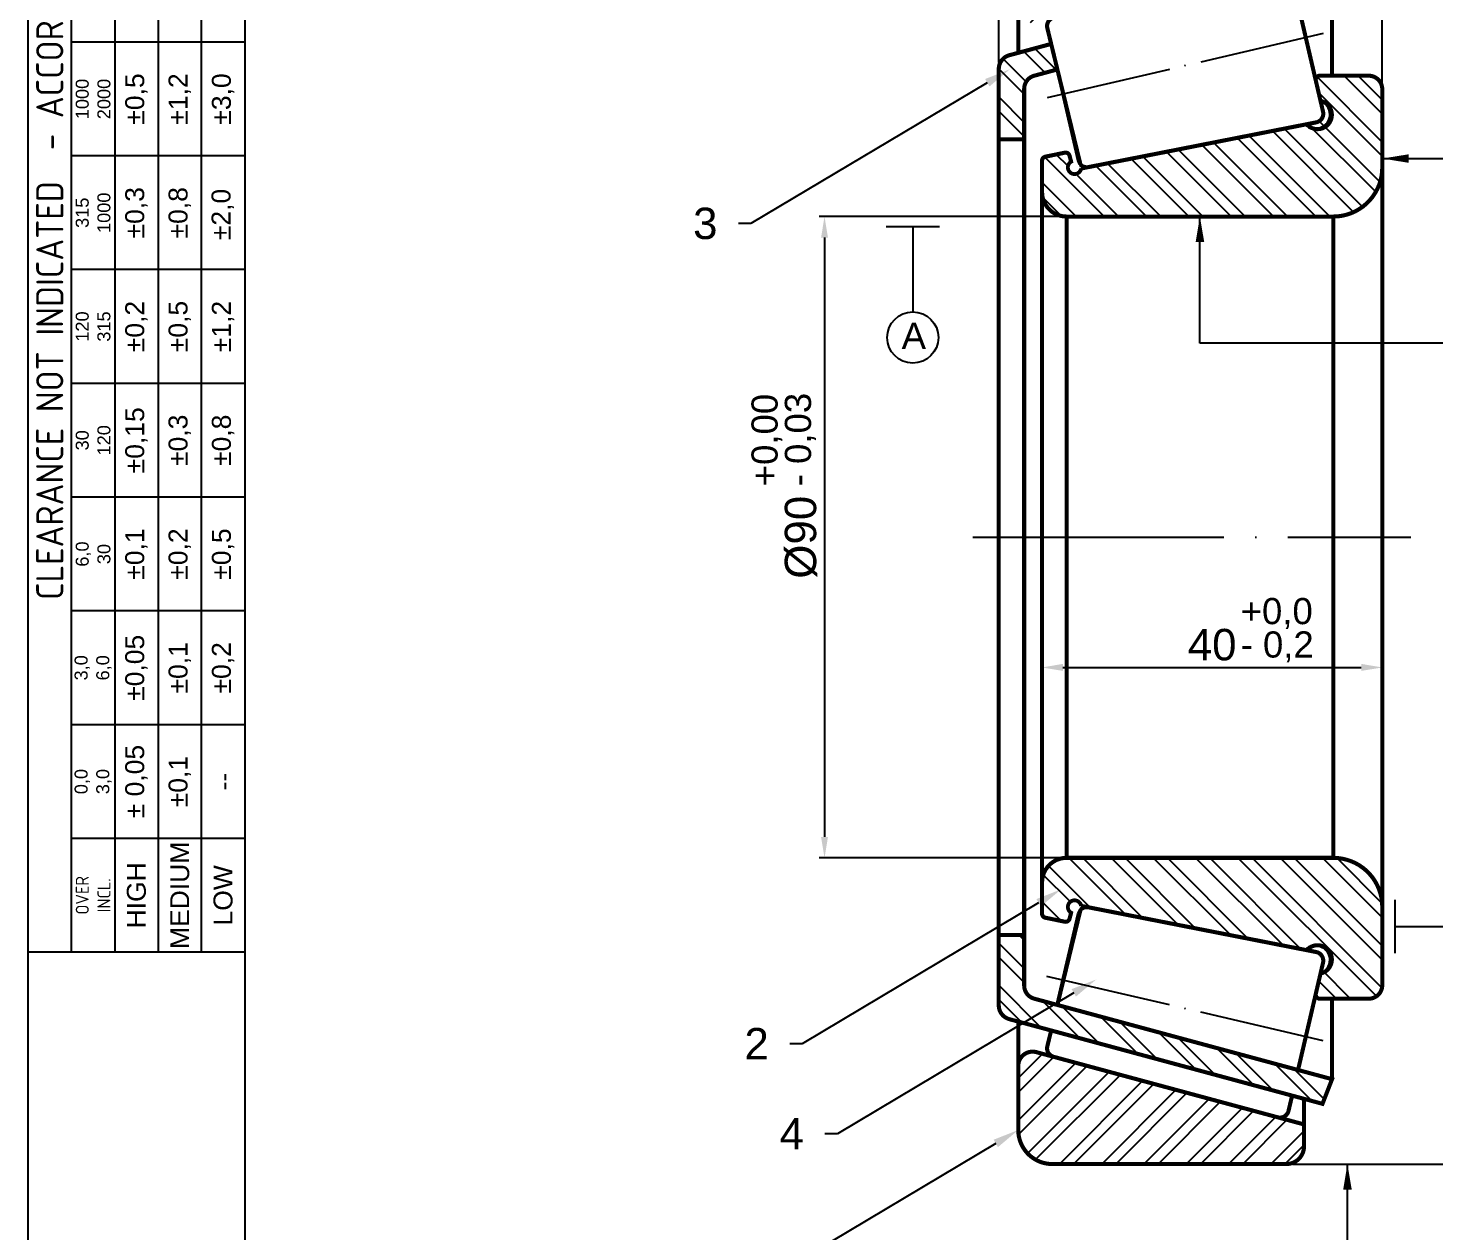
# Model space of a CAD drawing. Header units: millimetres. Extents: x 4980 to 5188, y 1170 to 1461.
# Drawn here: x 4980.2 to 5114.6, y 1285.8 to 1400.7 of the extents above; entities that cross this region are included whole.
import ezdxf
from ezdxf import colors
from ezdxf.entities.mleader import LeaderData, LeaderLine
from ezdxf.math import Vec2, Vec3

# ---------------------------------------------------------------- set-up
doc = ezdxf.new("R2010")
doc.units = ezdxf.units.MM
doc.linetypes.add('ACAD_ISO04W100', pattern=[30, 24, -3, 0, -3])
for name, color, linetype, lineweight in [('AM_0', 7, 'Continuous', 40), ('AM_4', 1, 'ACAD_ISO04W100', 25), ('AM_5', 1, 'Continuous', 25)]:
    doc.layers.add(name, color=color, linetype=linetype, lineweight=lineweight)
doc.styles.get("Standard").update_dxf_attribs({"font": 'arial.ttf'})
doc.dimstyles.new('ISO-25', dxfattribs={"dimtxt": 3, "dimasz": 2, "dimexe": 0.5, "dimexo": 0.625, "dimtad": 1, "dimtxsty": 'Standard', "dimcen": 2, "dimadec": 0, "dimazin": 0, "dimtfac": 1, "dimtmove": 0, "dimatfit": 3, "dimfxl": 1, "dimarcsym": 0})

# ---------------------------------------------------------------- blocks, each defined once
blk = doc.blocks.new('*D12')
at = {"layer": 'AM_5', "color": 0, "lineweight": -2, "ltscale": 0.25, "transparency": 16777216}
for p, q in [((5101.06, 1411.99), (5156.53, 1411.99)), ((5156.03, 1409.99), (5156.03, 1294.23)), ((5101.06, 1292.23), (5156.53, 1292.23))]:
    blk.add_line(p, q, dxfattribs=at)
at = {"layer": 'AM_5', "color": 0, "ltscale": 0.25, "transparency": 16777216}
for points in [[(5155.7, 1409.99), (5156.36, 1409.99), (5156.03, 1411.99)], [(5155.7, 1294.23), (5156.36, 1294.23), (5156.03, 1292.23)]]:
    blk.add_solid(points, dxfattribs=at)
at = {"layer": 'Defpoints', "color": 0, "ltscale": 0.25, "transparency": 16777216}
for p in [(5100.44, 1411.99), (5100.44, 1292.23), (5156.03, 1292.23)]:
    blk.add_point(p, dxfattribs=at)
at = {"layer": 'AM_5', "color": 0, "ltscale": 0.25, "transparency": 16777216, "insert": (5153.79, 1352.11), "char_height": 3, "attachment_point": 5, "rotation": 90}
blk.add_mtext('%%C160', dxfattribs=at)
blk = doc.blocks.new('*D13')
at = {"layer": 'AM_5', "color": 0, "lineweight": -2, "ltscale": 0.25, "transparency": 16777216}
for p, q in [((5078.82, 1382.74), (5055.82, 1382.74)), ((5056.32, 1380.74), (5056.32, 1323.48)), ((5078.82, 1321.48), (5055.82, 1321.48))]:
    blk.add_line(p, q, dxfattribs=at)
at = {"layer": 'AM_5', "color": 0, "ltscale": 0.25, "transparency": 16777216}
for points in [[(5055.99, 1380.74), (5056.65, 1380.74), (5056.32, 1382.74)], [(5055.99, 1323.48), (5056.65, 1323.48), (5056.32, 1321.48)]]:
    blk.add_solid(points, dxfattribs=at)
at = {"layer": 'Defpoints', "color": 0, "ltscale": 0.25, "transparency": 16777216}
for p in [(5079.44, 1382.74), (5056.32, 1321.48), (5079.44, 1321.48)]:
    blk.add_point(p, dxfattribs=at)
at = {"layer": 'AM_5', "color": 0, "ltscale": 0.25, "transparency": 16777216, "insert": (5054.08, 1352.11), "char_height": 3, "attachment_point": 5, "rotation": 90}
blk.add_mtext('%%C90', dxfattribs=at)
blk = doc.blocks.new('*D15')
at = {"layer": 'AM_5', "color": 0, "lineweight": -2, "ltscale": 0.25, "transparency": 16777216}
for p, q in [((5072.97, 1397.46), (5072.97, 1434.26)), ((5109.6, 1395.52), (5109.6, 1434.26)), ((5074.97, 1433.76), (5107.6, 1433.76))]:
    blk.add_line(p, q, dxfattribs=at)
at = {"layer": 'AM_5', "color": 0, "ltscale": 0.25, "transparency": 16777216}
for points in [[(5074.97, 1434.09), (5074.97, 1433.43), (5072.97, 1433.76)], [(5107.6, 1434.09), (5107.6, 1433.43), (5109.6, 1433.76)]]:
    blk.add_solid(points, dxfattribs=at)
at = {"layer": 'Defpoints', "color": 0, "ltscale": 0.25, "transparency": 16777216}
for p in [(5109.6, 1433.76), (5072.97, 1396.83), (5109.6, 1394.9)]:
    blk.add_point(p, dxfattribs=at)
at = {"layer": 'AM_5', "color": 0, "ltscale": 0.25, "transparency": 16777216, "insert": (5091.29, 1436.19), "char_height": 3, "attachment_point": 5}
blk.add_mtext('42,5', dxfattribs=at)
blk = doc.blocks.new('*D16')
at = {"layer": 'AM_5', "color": 0, "lineweight": -2, "ltscale": 0.25, "transparency": 16777216}
for p, q in [((5077.1, 1340.3), (5077.1, 1340.17)), ((5109.6, 1340.3), (5109.6, 1340.17)), ((5079.1, 1339.67), (5107.6, 1339.67))]:
    blk.add_line(p, q, dxfattribs=at)
at = {"layer": 'AM_5', "color": 0, "ltscale": 0.25, "transparency": 16777216}
for points in [[(5079.1, 1340.01), (5079.1, 1339.34), (5077.1, 1339.67)], [(5107.6, 1340.01), (5107.6, 1339.34), (5109.6, 1339.67)]]:
    blk.add_solid(points, dxfattribs=at)
at = {"layer": 'Defpoints', "color": 0, "ltscale": 0.25, "transparency": 16777216}
for p in [(5077.1, 1339.67), (5109.6, 1339.67), (5109.6, 1339.67)]:
    blk.add_point(p, dxfattribs=at)
at = {"layer": 'AM_5', "color": 0, "ltscale": 0.25, "transparency": 16777216, "insert": (5093.35, 1341.83), "char_height": 3, "attachment_point": 5}
blk.add_mtext('40', dxfattribs=at)

msp = doc.modelspace()

# ---------------------------------------------------------------- hatches: boundary and pattern name
at = {"layer": 'AM_5', "ltscale": 0.25}
h = msp.add_hatch(dxfattribs=at)
h.set_pattern_fill('ANSI32', color=256, scale=0.3)
h.paths.add_polyline_path([(5098.624, 1407.261), (5102.129, 1408.208), (5102.129, 1410.303, 0.4142136), (5100.439, 1411.993), (5078.079, 1411.993, 0.4142136), (5074.829, 1408.743), (5074.829, 1402.624, 0.493739), (5076.554, 1401.303)])
h.paths.add_polyline_path([(5076.554, 1302.922, 0.493739), (5074.829, 1301.601), (5074.829, 1295.482, 0.4142136), (5078.079, 1292.232), (5100.439, 1292.232, 0.4142136), (5102.129, 1293.922), (5102.129, 1296.017)])
h = msp.add_hatch(dxfattribs=at)
h.set_pattern_fill('ANSI32', color=256, scale=0.3, angle=90)
h.paths.add_polyline_path([(5076.356, 1396.197), (5078.528, 1396.784), (5077.958, 1399.23), (5073.978, 1398.154, 0.3388469), (5072.967, 1396.833), (5072.967, 1390.122), (5075.395, 1390.122), (5075.395, 1394.942, -0.3388469)])
h.paths.add_polyline_path([(5103.893, 1406.24), (5100.989, 1405.455), (5101.558, 1403.009), (5104.807, 1403.887)])
h.paths.add_polyline_path([(5076.356, 1308.028, -0.3388469), (5075.395, 1309.283), (5075.395, 1314.103), (5072.967, 1314.103), (5072.967, 1307.392, 0.3388469), (5073.978, 1306.071), (5103.893, 1297.985), (5104.807, 1300.338)])
h = msp.add_hatch(dxfattribs=at)
h.set_pattern_fill('ANSI32', color=256, scale=0.3, angle=90)
h.paths.add_polyline_path([(5080.823, 1387.328), (5081.535, 1387.468, -0.2495658), (5080.775, 1387.699, -0.1403126), (5080.549, 1388.106), (5077.606, 1400.742), (5080.775, 1387.699, 0.2495658), (5081.535, 1387.468), (5103.285, 1391.739, 0.4244748), (5103.945, 1392.76), (5103.71, 1393.771), (5103.256, 1395.719, -0.4829313), (5103.636, 1396.198), (5108.304, 1396.198, -0.4142136), (5109.604, 1394.898), (5109.604, 1387.423, -0.4142136), (5104.924, 1382.743), (5079.444, 1382.743, -0.4142136), (5077.104, 1385.083), (5077.104, 1388.08, -0.3559429), (5077.415, 1388.462), (5079.271, 1388.844, -0.3970828), (5079.726, 1388.563), (5079.884, 1387.975, 1.5555425)])
h.paths.add_polyline_path([(5079.884, 1316.25), (5079.726, 1315.662, -0.3970828), (5079.271, 1315.381), (5077.415, 1315.763, -0.3559429), (5077.104, 1316.145), (5077.104, 1319.142, -0.4142136), (5079.444, 1321.482), (5104.924, 1321.482, -0.4142136), (5109.604, 1316.802), (5109.604, 1309.327, -0.4142136), (5108.304, 1308.027), (5103.636, 1308.027, -0.4829313), (5103.256, 1308.506), (5103.945, 1311.465, 0.4244748), (5103.285, 1312.486), (5081.535, 1316.757, 0.2495658), (5080.775, 1316.526, -0.1025717), (5080.624, 1316.321, -0.3315544), (5081.535, 1316.757), (5080.823, 1316.896, 1.5555425)])

# ---------------------------------------------------------------- linework, layer by layer
at = {"color": 135, "lineweight": 25}
for p, q in [((4980.238, 1170.156), (4980.238, 1460.987)), ((4984.378, 1312.466), (4984.378, 1455.812)), ((4988.518, 1455.812), (4988.518, 1312.466)), ((4992.658, 1455.812), (4992.658, 1312.466)), ((4996.798, 1312.466), (4996.798, 1455.812)), ((5000.938, 1399.405), (4984.378, 1399.405)), ((5000.938, 1388.538), (4984.378, 1388.538)), ((5000.938, 1377.67), (4984.378, 1377.67)), ((5000.938, 1366.803), (4984.378, 1366.803)), ((5000.938, 1355.936), (4984.378, 1355.936)), ((5000.938, 1345.068), (4984.378, 1345.068)), ((5000.938, 1334.201), (4984.378, 1334.201)), ((5000.938, 1323.334), (4984.378, 1323.334))]:
    msp.add_line(p, q, dxfattribs=at)
msp.add_line((5000.938, 1455.812), (5000.938, 1175.331))
msp.add_lwpolyline([(5000.938, 1455.812), (5000.938, 1312.466), (4980.238, 1312.466), (4980.238, 1455.812)], close=True, dxfattribs=at)
at = {"layer": 'AM_0'}
for p, q in [((5074.829, 1408.743), (5074.829, 1398.384)), ((5103.945, 1392.76), (5100.651, 1406.903)), ((5077.606, 1400.742), (5080.549, 1388.106)), ((5077.958, 1399.23), (5073.978, 1398.154)), ((5102.298, 1399.831), (5102.298, 1399.831)), ((5072.967, 1396.833), (5072.967, 1352.112)), ((5078.528, 1396.784), (5076.356, 1396.197)), ((5108.304, 1396.198), (5103.636, 1396.198)), ((5075.395, 1394.942), (5075.395, 1352.112)), ((5109.604, 1352.112), (5109.604, 1394.898)), ((5080.823, 1387.328), (5103.285, 1391.739)), ((5072.967, 1390.122), (5075.395, 1390.122)), ((5077.415, 1388.462), (5079.271, 1388.844)), ((5079.884, 1387.975), (5079.726, 1388.563)), ((5077.104, 1352.112), (5077.104, 1388.08)), ((5077.104, 1352.112), (5077.104, 1382.743)), ((5079.444, 1382.743), (5104.924, 1382.743)), ((5072.967, 1307.392), (5072.967, 1352.112)), ((5075.395, 1309.283), (5075.395, 1352.112)), ((5077.104, 1352.112), (5077.104, 1316.145)), ((5077.104, 1352.112), (5077.104, 1321.482)), ((5109.604, 1352.112), (5109.604, 1309.327)), ((5077.415, 1315.763), (5079.271, 1315.381)), ((5078.528, 1307.441), (5080.549, 1316.119)), ((5079.884, 1316.25), (5079.726, 1315.662)), ((5080.823, 1316.896), (5103.285, 1312.486)), ((5072.967, 1314.103), (5075.395, 1314.103)), ((5103.945, 1311.465), (5101.558, 1301.216)), ((5104.807, 1300.338), (5076.356, 1308.028)), ((5108.304, 1308.027), (5103.636, 1308.027)), ((5103.893, 1297.985), (5073.978, 1306.071)), ((5074.829, 1295.482), (5074.829, 1305.841)), ((5077.606, 1303.483), (5077.958, 1304.995)), ((5102.298, 1304.393), (5102.298, 1304.393)), ((5076.554, 1302.922), (5102.129, 1296.017)), ((5103.893, 1297.985), (5104.807, 1300.338)), ((5100.989, 1298.77), (5100.651, 1297.322)), ((5102.129, 1296.017), (5102.129, 1293.922)), ((5100.439, 1292.232), (5078.079, 1292.232))]:
    msp.add_line(p, q, dxfattribs=at)
for points, const_width in [([(5074.829, 1398.384), (5074.829, 1408.743, -0.4142136), (5078.079, 1411.993), (5100.439, 1411.993, -0.4142136), (5102.129, 1410.303), (5102.129, 1408.208), (5099.608, 1407.527)], 0.39), ([(5098.624, 1407.261), (5099.608, 1407.527, -0.4244748), (5100.651, 1406.903), (5103.121, 1396.297)], 0.39), ([(5103.71, 1393.771), (5103.945, 1392.76, -0.4244748), (5103.285, 1391.739), (5081.535, 1387.468, -0.2495658), (5080.775, 1387.699), (5077.606, 1400.742, -0.4095836), (5078.209, 1401.749, 0.6688328)], 0.39), ([(5072.967, 1352.112), (5072.967, 1396.833, -0.3388469), (5073.978, 1398.154), (5077.958, 1399.23)], 0.39), ([(5078.528, 1396.784), (5076.356, 1396.197, 0.3388469), (5075.395, 1394.942), (5075.395, 1352.112)], 0.39), ([(5103.71, 1393.771), (5103.256, 1395.719, -0.4829313), (5103.636, 1396.198), (5108.304, 1396.198, -0.4142136), (5109.604, 1394.898), (5109.604, 1387.423, -0.4142136), (5104.924, 1382.743), (5079.444, 1382.743, -0.4142136), (5077.104, 1385.083, 0)], 0.39), ([(5103.705, 1393.791, -0.9006849), (5103.422, 1391.091, -0.2178584), (5102.389, 1391.563, -0.2178584)], 0.39), ([(5077.104, 1385.083), (5077.104, 1388.08, -0.3559429), (5077.415, 1388.462), (5079.271, 1388.844, -0.3970828), (5079.726, 1388.563), (5079.884, 1387.975)], 0.39), ([(5080.832, 1387.323, -0.3623245), (5080.206, 1386.8, -0.8874862), (5080.055, 1388.056, -0.8874862)], 0.364), ([(5072.967, 1352.112), (5072.967, 1307.392, 0.3388469), (5073.978, 1306.071), (5103.893, 1297.985), (5104.807, 1300.338), (5076.356, 1308.028, -0.3388469), (5075.395, 1309.283), (5075.395, 1352.112)], 0.39), ([(5103.71, 1310.454), (5103.256, 1308.506, 0.4829313), (5103.636, 1308.027), (5108.304, 1308.027, 0.4142136), (5109.604, 1309.327), (5109.604, 1316.802, 0.4142136), (5104.924, 1321.482), (5079.444, 1321.482, 0.4142136), (5077.104, 1319.142, 0)], 0.39), ([(5077.104, 1319.142), (5077.104, 1316.145, 0.3559429), (5077.415, 1315.763), (5079.271, 1315.381, 0.3970828), (5079.726, 1315.662), (5079.884, 1316.25)], 0.39), ([(5080.832, 1316.902, 0.3623245), (5080.206, 1317.424, 0.8874862), (5080.055, 1316.168, 0.8874862)], 0.364), ([(5103.71, 1310.454), (5103.945, 1311.465, 0.4244748), (5103.285, 1312.486), (5081.535, 1316.757, 0.2495658), (5080.775, 1316.526), (5078.565, 1307.431)], 0.39), ([(5103.705, 1310.434, 0.9006849), (5103.422, 1313.134, 0.2178584), (5102.389, 1312.662, 0.2178584)], 0.39), ([(5074.829, 1305.841), (5074.829, 1295.482, 0.4142136), (5078.079, 1292.232), (5100.439, 1292.232, 0.4142136), (5102.129, 1293.922), (5102.129, 1296.017), (5099.608, 1296.698)], 0.39), ([(5077.973, 1304.991), (5077.606, 1303.483, 0.4095836), (5078.209, 1302.475)], 0.39), ([(5098.624, 1296.963), (5076.554, 1302.922, 0.493739), (5074.829, 1301.601)], 0.39), ([(5098.624, 1296.963), (5099.608, 1296.698, 0.4244748), (5100.651, 1297.322), (5100.989, 1298.77)], 0.39)]:
    msp.add_lwpolyline(points, format="xyb", dxfattribs=dict(at, const_width=const_width))
at = {"layer": 'AM_0', "const_width": 0.39}
for points in [[(5104.807, 1403.887), (5104.807, 1396.198)], [(5103.121, 1396.297), (5103.256, 1395.719)], [(5072.967, 1390.122), (5075.395, 1390.122)], [(5081.535, 1387.468), (5080.823, 1387.328)], [(5109.604, 1387.423), (5109.604, 1352.112)], [(5077.104, 1385.083), (5077.104, 1352.112)], [(5079.444, 1382.743), (5079.444, 1321.482)], [(5104.924, 1382.743), (5104.924, 1352.112)], [(5077.104, 1319.142), (5077.104, 1352.112)], [(5104.924, 1321.482), (5104.924, 1352.112)], [(5109.604, 1316.802), (5109.604, 1352.112)], [(5081.535, 1316.757), (5080.823, 1316.896)], [(5072.967, 1314.103), (5075.395, 1314.103)], [(5101.558, 1301.216), (5103.121, 1307.928)], [(5103.121, 1307.928), (5103.256, 1308.506)], [(5104.807, 1300.338), (5104.807, 1308.027)], [(5102.129, 1296.017), (5102.129, 1298.416)]]:
    msp.add_lwpolyline(points, dxfattribs=at)
at = {"layer": 'AM_0'}
for centre, radius, start, end in [((5074.335, 1396.833), 1.369, 105.12483, 180), ((5076.695, 1394.942), 1.3, 105.12483, 180), ((5103.636, 1395.808), 0.39, 90, 193.1094), ((5108.304, 1394.898), 1.3, 0, 90), ((5103.256, 1392.48), 1.369, 223.46581, 70.63249), ((5103.122, 1392.568), 0.845, 281.1094, 13.1094), ((5077.494, 1388.08), 0.39, 101.6287, 180), ((5079.349, 1388.462), 0.39, 15, 101.6287), ((5080.206, 1387.437), 0.627, 120.91692, 349.97514), ((5081.372, 1388.297), 0.845, 193.1094, 281.1094), ((5080.206, 1387.437), 0.627, 24.68452, 48.11031), ((5104.924, 1387.423), 4.68, 270, 0), ((5079.444, 1385.083), 2.34, 180, 270), ((5079.444, 1319.142), 2.34, 90, 180), ((5104.924, 1316.802), 4.68, 0, 90), ((5080.206, 1316.787), 0.627, 10.02486, 239.08308), ((5077.494, 1316.145), 0.39, 180, 258.3713), ((5081.372, 1315.927), 0.845, 78.8906, 166.8906), ((5080.206, 1316.787), 0.627, 311.88969, 335.31548), ((5079.349, 1315.763), 0.39, 258.3713, 345), ((5103.256, 1311.745), 1.369, 289.36751, 136.53419), ((5103.122, 1311.657), 0.845, 346.8906, 78.8906), ((5076.695, 1309.283), 1.3, 180, 254.87517), ((5108.304, 1309.327), 1.3, 270, 0), ((5103.636, 1308.417), 0.39, 166.8906, 270), ((5074.335, 1307.392), 1.369, 180, 254.87517), ((5076.197, 1301.601), 1.369, 74.8906, 180), ((5078.429, 1303.291), 0.845, 166.8906, 254.8906), ((5099.828, 1297.513), 0.845, 254.8906, 346.8906), ((5078.079, 1295.482), 3.25, 180, 270), ((5100.439, 1293.922), 1.69, 270, 0)]:
    msp.add_arc(centre, radius, start, end, dxfattribs=at)
at = {"layer": 'AM_4', "ltscale": 0.5}
for p, q in [((5103.968, 1400.22), (5077.44, 1394.042)), ((5103.968, 1304.005), (5077.44, 1310.182))]:
    msp.add_line(p, q, dxfattribs=at)
at = {"layer": 'AM_4'}
msp.add_line((5070.475, 1352.112), (5112.341, 1352.112), dxfattribs=at)
at = {"layer": 'AM_5'}
for p, q in [((5109.604, 1388.284), (5145.403, 1388.284)), ((5092.184, 1370.654), (5092.184, 1382.743)), ((5132.885, 1370.654), (5092.184, 1370.654)), ((5106.277, 1270.515), (5106.277, 1292.232))]:
    msp.add_line(p, q, dxfattribs=at)
at = {"layer": 'AM_5', "ltscale": 0.25}
for p, q in [((5062.208, 1381.797), (5067.295, 1381.797)), ((5064.751, 1381.797), (5064.751, 1373.629)), ((5110.806, 1317.466), (5110.806, 1312.379)), ((5110.806, 1314.923), (5118.974, 1314.923))]:
    msp.add_line(p, q, dxfattribs=at)
at = {"layer": 'AM_5'}
for points in [[(5109.604, 1388.284, 0, 0.819, 0), (5112.139, 1388.284, 0.819, 0.819, 0)], [(5092.184, 1382.743, 0, 0.819, 0), (5092.184, 1380.305, 0.819, 0.819, 0)], [(5106.277, 1292.232, 0, 0.819, 0), (5106.277, 1289.795, 0.819, 0.819, 0)]]:
    msp.add_lwpolyline(points, format="xyseb", dxfattribs=at)
at = {"layer": 'AM_5', "ltscale": 0.25}
msp.add_circle((5064.751, 1371.186), 2.443, dxfattribs=at)

# ---------------------------------------------------------------- texts
at = {"color": 135, "lineweight": 25, "attachment_point": 5, "rotation": 90}
for s, insert, char_height, width in [('{\\Fisocp.shx|c0;CLEARANCE NOT INDICATED  - ACCORDING DIN 7168}', (4982.308, 1384.139), 2.58746, 143.34551), ('±0,5', (4990.588, 1393.971), 1.8112, 10.86735), ('±3,0', (4998.868, 1393.971), 1.8112, 10.86735), ('1000\\P2000', (4986.448, 1393.971), 1.242, 10.86735), ('±1,2', (4994.728, 1393.971), 1.8112, 10.86735), ('315\\P1000', (4986.448, 1383.104), 1.242, 10.86735), ('±0,3', (4990.588, 1383.104), 1.8112, 10.86735), ('±0,8', (4994.728, 1383.104), 1.8112, 10.86735), ('±2,0', (4998.834, 1382.941), 1.8112, 10.86735), ('120\\P315', (4986.448, 1372.237), 1.242, 10.86735), ('±0,2', (4990.588, 1372.237), 1.8112, 10.86735), ('±0,5', (4994.728, 1372.237), 1.8112, 10.86735), ('±1,2', (4998.868, 1372.237), 1.8112, 10.86735), ('±0,15', (4990.588, 1361.369), 1.8112, 10.86735), ('30\\P120', (4986.448, 1361.369), 1.242, 10.86735), ('±0,3', (4994.728, 1361.369), 1.8112, 10.86735), ('±0,8', (4998.868, 1361.369), 1.8112, 10.86735), ('±0,1', (4990.588, 1350.502), 1.8112, 10.86735), ('±0,2', (4994.728, 1350.502), 1.8112, 10.86735), ('±0,5', (4998.868, 1350.502), 1.8112, 10.86735), ('6,0\\P30', (4986.448, 1350.502), 1.242, 10.86735), ('±0,05', (4990.588, 1339.635), 1.8112, 10.86735), ('±0,1', (4994.728, 1339.635), 1.8112, 10.86735), ('±0,2', (4998.868, 1339.635), 1.8112, 10.86735), ('3,0\\P6,0', (4986.448, 1339.635), 1.242, 10.86735), ('± 0,05', (4990.588, 1328.767), 1.8112, 10.86735), ('\\pt4.79529;±0,1', (4994.728, 1328.767), 1.81122, 10.86735), ('0,0\\P3,0', (4986.448, 1328.767), 1.242, 10.86735), ('--', (4998.868, 1328.767), 1.8112, 10.86735), ('MEDIUM', (4994.728, 1317.9), 1.8112, 10.86735), ('HIGH', (4990.588, 1317.9), 1.8112, 10.86735), ('LOW', (4998.868, 1317.9), 1.8112, 10.86735), ('{\\Fisocp.shx|c0;OVER\\PINCL.}', (4986.448, 1317.9), 1.24198, 10.86735)]:
    msp.add_mtext(s, dxfattribs=dict(at, insert=insert, char_height=char_height, width=width))
at = {"layer": 'AM_5', "ltscale": 0.25, "char_height": 2.5, "attachment_point": 1}
for s, width, insert in [('A', 10.30258, (5063.687, 1372.601)), ('+0,0', 58.91688, (5096.072, 1346.304)), ('- 0,2', 58.91688, (5096.072, 1343.114))]:
    msp.add_mtext_dynamic_manual_height_columns(s, width=width, gutter_width=12.5, heights=[0], dxfattribs=dict(at, insert=insert))
at = {"layer": 'AM_5', "ltscale": 0.25, "char_height": 2.5, "attachment_point": 1, "rotation": 90}
for s, insert in [('+0,00', (5049.34, 1356.975)), ('- 0,03', (5052.53, 1356.975))]:
    msp.add_mtext_dynamic_manual_height_columns(s, width=58.91688, gutter_width=12.5, heights=[0], dxfattribs=dict(at, insert=insert))

# ---------------------------------------------------------------- dimensions: what is measured, and where the dimension line sits
at = {"layer": 'AM_5', "ltscale": 0.25}
for base, p1, p2, text, picture, middle in [((5109.604, 1433.76), (5072.967, 1396.833), (5109.604, 1394.898), '42,5', '*D15', (5091.285, 1436.188)), ((5109.604, 1339.674), (5077.104, 1339.674), (5109.604, 1339.674), '40', '*D16', (5093.354, 1341.831))]:
    dim = msp.add_linear_dim(base=base, p1=p1, p2=p2, text=text, dimstyle='ISO-25', dxfattribs=at)
    dim.commit()
    dim.dimension.update_dxf_attribs({"geometry": picture, "text_midpoint": middle})
for base, p1, p2, text, picture, middle in [((5156.031, 1292.232), (5100.439, 1411.993), (5100.439, 1292.232), '%%C160', '*D12', (5153.79, 1352.112)), ((5056.32, 1321.482), (5079.444, 1382.743), (5079.444, 1321.482), '%%C90', '*D13', (5054.08, 1352.112))]:
    dim = msp.add_linear_dim(base=base, p1=p1, p2=p2, angle=90, text=text, dimstyle='ISO-25', dxfattribs=at)
    dim.commit()
    dim.dimension.update_dxf_attribs({"geometry": picture, "text_midpoint": middle})

# ---------------------------------------------------------------- leaders
ml = msp.add_multileader_mtext('Standard', dxfattribs=at)
ml.set_content('3', color=256)
ml.set_leader_properties()
ml.build(insert=Vec2(0, 0))
ml.multileader.update_dxf_attribs({"arrow_head_size": 2.5})
ctx = ml.context
ctx.base_point, ctx.char_height, ctx.arrow_head_size, ctx.plane_origin = Vec3(5042.129, 1382.067), 3, 2.5, Vec3(5074.018, 1396.807)
ctx.text_align_type = 2
notes = []
notes.append((ctx, [(0, (1, 1, 0), (5049.285, 1382.067), (-1, 0), 1.192, [(0, [(5074.018, 1396.807)], 0, [])])]))
ctx.mtext.insert, ctx.mtext.alignment, ctx.mtext.flow_direction = Vec3(5046.094, 1383.593), 3, 5
ml = msp.add_multileader_mtext('Standard', dxfattribs=at)
ml.set_content('2', color=256)
ml.set_leader_properties()
ml.build(insert=Vec2(0, 0))
ml.multileader.update_dxf_attribs({"arrow_head_size": 2.5})
ctx = ml.context
ctx.base_point, ctx.char_height, ctx.arrow_head_size, ctx.plane_origin = Vec3(5047.009, 1303.731), 3, 2.5, Vec3(5078.92, 1318.471)
ctx.text_align_type = 2
notes.append((ctx, [(0, (1, 1, 0), (5054.187, 1303.731), (-1, 0), 1.192, [(0, [(5078.92, 1318.471)], 0, [])])]))
ctx.mtext.insert, ctx.mtext.alignment, ctx.mtext.flow_direction = Vec3(5050.996, 1305.231), 3, 5
ml = msp.add_multileader_mtext('Standard', dxfattribs=at)
ml.set_content('4', color=256)
ml.set_leader_properties()
ml.build(insert=Vec2(0, 0))
ml.multileader.update_dxf_attribs({"arrow_head_size": 2.5})
ctx = ml.context
ctx.base_point, ctx.char_height, ctx.arrow_head_size, ctx.plane_origin = Vec3(5050.279, 1295.126), 3, 2.5, Vec3(5082.279, 1309.867)
ctx.text_align_type = 2
notes.append((ctx, [(0, (1, 1, 0), (5057.546, 1295.126), (-1, 0), 1.192, [(0, [(5082.279, 1309.867)], 0, [])])]))
ctx.mtext.insert, ctx.mtext.alignment, ctx.mtext.flow_direction = Vec3(5054.354, 1296.626), 3, 5
ml = msp.add_multileader_mtext('Standard', dxfattribs=at)
ml.set_content('1', color=256)
ml.set_leader_properties()
ml.build(insert=Vec2(0, 0))
ml.multileader.update_dxf_attribs({"arrow_head_size": 2.5})
ctx = ml.context
ctx.base_point, ctx.char_height, ctx.arrow_head_size, ctx.plane_origin = Vec3(5043.799, 1280.742), 3, 2.5, Vec3(5074.829, 1295.482)
ctx.text_align_type = 2
notes.append((ctx, [(0, (1, 1, 0), (5050.096, 1280.742), (-1, 0), 1.192, [(0, [(5074.829, 1295.482)], 0, [])])]))
ctx.mtext.insert, ctx.mtext.alignment, ctx.mtext.flow_direction = Vec3(5046.904, 1282.242), 3, 5
for ctx, leaders in notes:
    for number, flags, end, landing, length, lines in leaders:
        leader = LeaderData()
        leader.index, (leader.has_last_leader_line, leader.has_dogleg_vector, leader.attachment_direction) = number, flags
        leader.last_leader_point, leader.dogleg_vector, leader.dogleg_length = Vec3(end), Vec3(landing), length
        for number, points, colour, breaks in lines:
            line = LeaderLine()
            line.index, line.vertices, line.color, line.breaks = number, Vec3.list(points), colors.encode_raw_color(colour), breaks
            leader.lines.append(line)
        ctx.leaders.append(leader)

doc.saveas('drawing.dxf')
